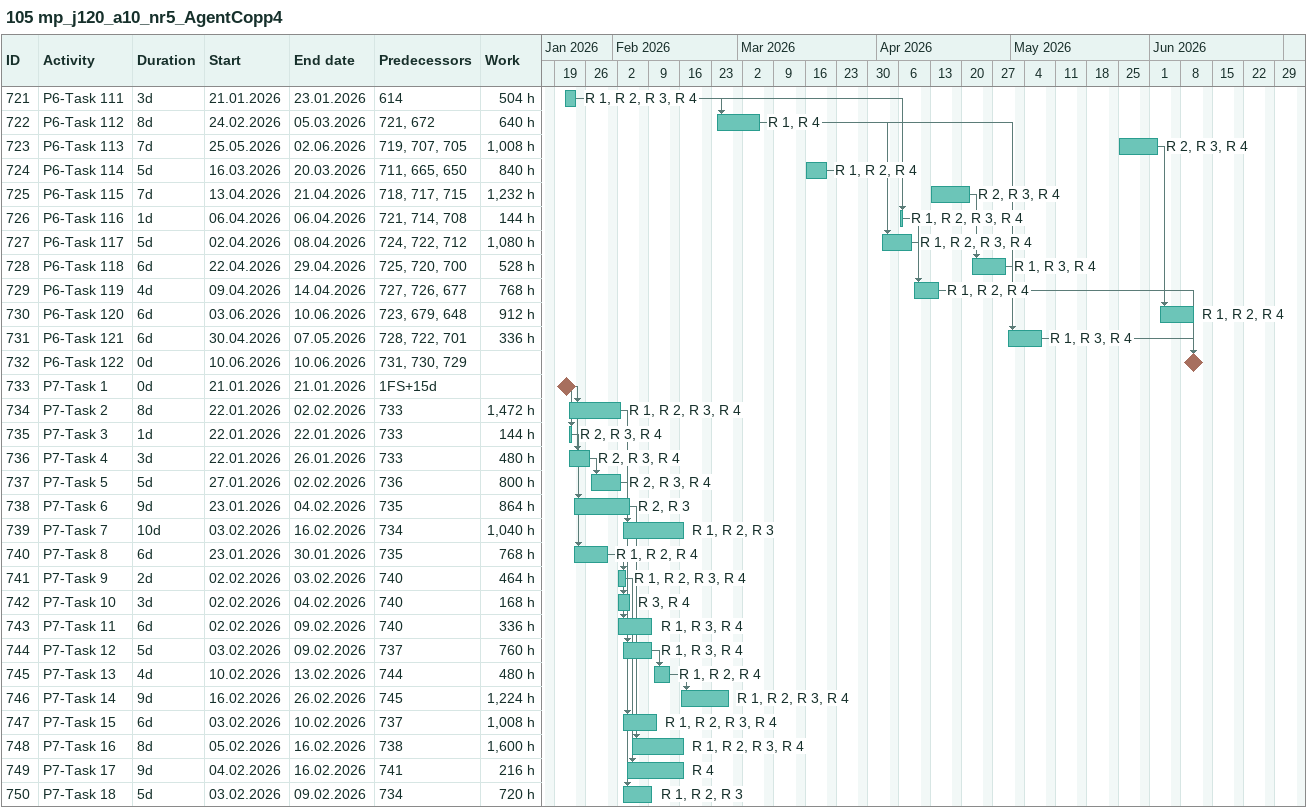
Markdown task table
105 mp_j120_a10_nr5_AgentCopp4

| ID | Task | Duration | Start | Finish | Predecessors | Resources | Work (h) |
|---|---|---|---|---|---|---|---|
| 721 | P6-Task 111 | 3d | 2026-01-21 | 2026-01-23 | 614 | R 1, R 2, R 3, R 4 | 504 |
| 722 | P6-Task 112 | 8d | 2026-02-24 | 2026-03-05 | 721, 672 | R 1, R 4 | 640 |
| 723 | P6-Task 113 | 7d | 2026-05-25 | 2026-06-02 | 719, 707, 705 | R 2, R 3, R 4 | 1008 |
| 724 | P6-Task 114 | 5d | 2026-03-16 | 2026-03-20 | 711, 665, 650 | R 1, R 2, R 4 | 840 |
| 725 | P6-Task 115 | 7d | 2026-04-13 | 2026-04-21 | 718, 717, 715 | R 2, R 3, R 4 | 1232 |
| 726 | P6-Task 116 | 1d | 2026-04-06 | 2026-04-06 | 721, 714, 708 | R 1, R 2, R 3, R 4 | 144 |
| 727 | P6-Task 117 | 5d | 2026-04-02 | 2026-04-08 | 724, 722, 712 | R 1, R 2, R 3, R 4 | 1080 |
| 728 | P6-Task 118 | 6d | 2026-04-22 | 2026-04-29 | 725, 720, 700 | R 1, R 3, R 4 | 528 |
| 729 | P6-Task 119 | 4d | 2026-04-09 | 2026-04-14 | 727, 726, 677 | R 1, R 2, R 4 | 768 |
| 730 | P6-Task 120 | 6d | 2026-06-03 | 2026-06-10 | 723, 679, 648 | R 1, R 2, R 4 | 912 |
| 731 | P6-Task 121 | 6d | 2026-04-30 | 2026-05-07 | 728, 722, 701 | R 1, R 3, R 4 | 336 |
| 732 | P6-Task 122 | 0d | 2026-06-10 | 2026-06-10 | 731, 730, 729 |  |  |
| 733 | P7-Task 1 | 0d | 2026-01-21 | 2026-01-21 | 1FS+15d |  |  |
| 734 | P7-Task 2 | 8d | 2026-01-22 | 2026-02-02 | 733 | R 1, R 2, R 3, R 4 | 1472 |
| 735 | P7-Task 3 | 1d | 2026-01-22 | 2026-01-22 | 733 | R 2, R 3, R 4 | 144 |
| 736 | P7-Task 4 | 3d | 2026-01-22 | 2026-01-26 | 733 | R 2, R 3, R 4 | 480 |
| 737 | P7-Task 5 | 5d | 2026-01-27 | 2026-02-02 | 736 | R 2, R 3, R 4 | 800 |
| 738 | P7-Task 6 | 9d | 2026-01-23 | 2026-02-04 | 735 | R 2, R 3 | 864 |
| 739 | P7-Task 7 | 10d | 2026-02-03 | 2026-02-16 | 734 | R 1, R 2, R 3 | 1040 |
| 740 | P7-Task 8 | 6d | 2026-01-23 | 2026-01-30 | 735 | R 1, R 2, R 4 | 768 |
| 741 | P7-Task 9 | 2d | 2026-02-02 | 2026-02-03 | 740 | R 1, R 2, R 3, R 4 | 464 |
| 742 | P7-Task 10 | 3d | 2026-02-02 | 2026-02-04 | 740 | R 3, R 4 | 168 |
| 743 | P7-Task 11 | 6d | 2026-02-02 | 2026-02-09 | 740 | R 1, R 3, R 4 | 336 |
| 744 | P7-Task 12 | 5d | 2026-02-03 | 2026-02-09 | 737 | R 1, R 3, R 4 | 760 |
| 745 | P7-Task 13 | 4d | 2026-02-10 | 2026-02-13 | 744 | R 1, R 2, R 4 | 480 |
| 746 | P7-Task 14 | 9d | 2026-02-16 | 2026-02-26 | 745 | R 1, R 2, R 3, R 4 | 1224 |
| 747 | P7-Task 15 | 6d | 2026-02-03 | 2026-02-10 | 737 | R 1, R 2, R 3, R 4 | 1008 |
| 748 | P7-Task 16 | 8d | 2026-02-05 | 2026-02-16 | 738 | R 1, R 2, R 3, R 4 | 1600 |
| 749 | P7-Task 17 | 9d | 2026-02-04 | 2026-02-16 | 741 | R 4 | 216 |
| 750 | P7-Task 18 | 5d | 2026-02-03 | 2026-02-09 | 734 | R 1, R 2, R 3 | 720 |
